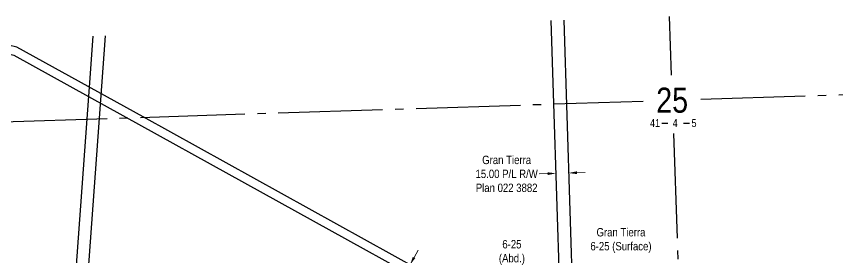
# Model space of a CAD drawing. Extents: x 670596 to 687743, y 5824540 to 5836613.
# Drawn here: x 672368 to 673351, y 5826164 to 5826453 of the extents above; entities that cross this region are included whole.
import ezdxf
from ezdxf.enums import TextEntityAlignment as Align

# ---------------------------------------------------------------- set-up
doc = ezdxf.new("R2010")
doc.units = 0
doc.header["$LTSCALE"] = 5
doc.header["$PDSIZE"] = 0.5
doc.linetypes.add('foc-QUARTERLINE', pattern=[33, 25, -3, 2, -3])
doc.layers.get('Defpoints').update_dxf_attribs({"color": 9})
for name, color, linetype in [('10', 1, 'Continuous'), ('9', 3, 'Continuous'), ('F-RW', 190, 'Continuous'), ('L-QSEC', 8, 'foc-QUARTERLINE'), ('L-SECLBL', 7, 'Continuous')]:
    doc.layers.add(name, color=color, linetype=linetype)
doc.layers.add('F-RW-T', color=190, linetype='Continuous', lineweight=9)
doc.layers.add('F-WS-T', color=190, linetype='Continuous', lineweight=9)
doc.styles.add('80CG', font='ARIALN.TTF', dxfattribs={"height": 10})
doc.styles.add('80L', font='ARIALN.TTF', dxfattribs={"height": 10})
doc.styles.add('SIMPLEX', font='ARIALN.TTF')
doc.dimstyles.new('Compass 5 000', dxfattribs={"dimscale": 5, "dimtxt": 9, "dimasz": 2, "dimexe": 0.2, "dimexo": 0.0625, "dimgap": 0.5, "dimtad": 0, "dimtih": 1, "dimtoh": 1, "dimzin": 0, "dimdsep": 46, "dimtxsty": '80CG', "dimcen": 0.1, "dimse1": 1, "dimse2": 1, "dimclrd": 256, "dimclrt": 256, "dimaunit": 1, "dimadec": 4, "dimazin": 0, "dimtfac": 0.06, "dimtofl": 0, "dimtmove": 0, "dimatfit": 1, "dimfxl": 0.2, "dimtolj": 1, "dimtzin": 0, "dimlwd": -1, "dimarcsym": 0})

# ---------------------------------------------------------------- blocks, each defined once
blk = doc.blocks.new('L-SECLBL')
at = {"layer": '9', "color": 7}
for p, q in [((-5.08, -27.83), (-12.29, -27.83)), ((20.7, -27.83), (13.5, -27.83))]:
    blk.add_line(p, q, dxfattribs=at)
at = {"layer": '10', "color": 2, "style": 'SIMPLEX'}
blk.add_attdef('SEC', text='', height=30, dxfattribs=at).set_placement((0, 0), align=Align.MIDDLE)
at = {"layer": '10', "color": 5, "style": '80L'}
blk.add_attdef('TWP', text='', height=9.5, dxfattribs=at).set_placement((-14.43, -27.37), align=Align.MIDDLE_RIGHT)
blk.add_attdef('RGE', text='', height=9.5, dxfattribs=at).set_placement((3.62, -27.37), align=Align.MIDDLE_CENTER)
blk.add_attdef('MER', text='', height=9.5, dxfattribs=at).set_placement((23.17, -27.37), align=Align.MIDDLE_LEFT)
blk = doc.blocks.new('*D786')
at = {"layer": 'Defpoints', "color": 0, "transparency": 16777216}
for p in [(672436.31, 5826108.57), (672451.23, 5826107.07), (672451.26, 5826107.48)]:
    blk.add_point(p, dxfattribs=at)
at = {"layer": 'F-RW-T', "transparency": 16777216}
for p, q in [((672426.31, 5826108.9), (672416.34, 5826109.63)), ((672461.21, 5826106.34), (672471.18, 5826105.61))]:
    blk.add_line(p, q, dxfattribs=at)
for points in [[(672426.43, 5826110.56), (672426.19, 5826107.24), (672436.28, 5826108.17)], [(672461.33, 5826108), (672461.08, 5826104.68), (672451.23, 5826107.07)]]:
    blk.add_solid(points, dxfattribs=at)
at = {"layer": 'F-RW-T', "transparency": 16777216, "insert": (672510.26, 5826105.61), "char_height": 10, "attachment_point": 5, "style": '80CG'}
blk.add_mtext('\\A1;Gran Tierra\\P15.00 P/L R/W\\PPlan 962 2058', dxfattribs=at)
blk = doc.blocks.new('*D792')
at = {"layer": 'Defpoints', "color": 0, "transparency": 16777216}
for p in [(672846.59, 5826151.66), (672834.4, 5826146.92), (672841.73, 5826142.86)]:
    blk.add_point(p, dxfattribs=at)
at = {"layer": 'F-RW-T', "transparency": 16777216}
for p, q in [((672844.11, 5826164.47), (672848.95, 5826173.22)), ((672829.56, 5826138.17), (672824.72, 5826129.42)), ((672824.72, 5826129.42), (672814.72, 5826129.42))]:
    blk.add_line(p, q, dxfattribs=at)
for points in [[(672842.65, 5826165.27), (672845.57, 5826163.66), (672839.27, 5826155.72)], [(672828.1, 5826138.98), (672831.02, 5826137.36), (672834.4, 5826146.92)]]:
    blk.add_solid(points, dxfattribs=at)
at = {"layer": 'F-RW-T', "transparency": 16777216, "insert": (672775.63, 5826129.42), "char_height": 10, "attachment_point": 5, "style": '80CG'}
blk.add_mtext('\\A1;PMC\\P10.06 P/L R/W\\PPlan 6050 MC', dxfattribs=at)
blk = doc.blocks.new('*D793')
at = {"layer": 'Defpoints', "color": 0, "transparency": 16777216}
for p in [(673014.06, 5826265.04), (673014.57, 5826249.09), (673029.55, 5826249.57)]:
    blk.add_point(p, dxfattribs=at)
at = {"layer": 'F-RW-T', "transparency": 16777216}
for p, q in [((673004.07, 5826264.72), (672994.07, 5826264.4)), ((673039.03, 5826265.85), (673049.03, 5826266.17))]:
    blk.add_line(p, q, dxfattribs=at)
for points in [[(673004.01, 5826266.39), (673004.12, 5826263.06), (673014.06, 5826265.04)], [(673038.98, 5826267.51), (673039.08, 5826264.18), (673029.04, 5826265.53)]]:
    blk.add_solid(points, dxfattribs=at)
at = {"layer": 'F-RW-T', "transparency": 16777216, "insert": (672954.99, 5826264.4), "char_height": 10, "attachment_point": 5, "style": '80CG'}
blk.add_mtext('\\A1;Gran Tierra\\P15.00 P/L R/W\\PPlan 022 3882', dxfattribs=at)

msp = doc.modelspace()

# ---------------------------------------------------------------- linework, layer by layer
at = {"layer": 'F-RW', "flags": 128}
for points in [[(673250.581, 5825550.279), (673242.468, 5825573.68), (673177.576, 5825681.136), (673024.606, 5825934.55), (673018.493, 5826127.073), (673011.386, 5826348.362), (673008.238, 5826447.731)], [(673023.239, 5826448.244), (673034.144, 5826106.324), (673039.485, 5825938.932), (673176.452, 5825712.021), (673236.686, 5825612.272), (673256.131, 5825580.187), (673266.286, 5825550.798), (673250.581, 5825550.279)], [(672459.637, 5826428.987), (672455.159, 5826368.005), (672452.553, 5826330.376), (672409.277, 5825739.361), (672424.345, 5825739.912), (672467.62, 5826330.857), (672474.827, 5826429.506)]]:
    msp.add_lwpolyline(points, dxfattribs=at)
msp.add_lwpolyline([(672348.789, 5826410.317), (672365.041, 5826406.302), (672454.337, 5826356.954), (672909.944, 5826105.117), (673025.261, 5825914.018), (673178.324, 5825660.458), (673233.328, 5825569.327), (673240.05, 5825549.932), (673250.581, 5825550.279), (673242.468, 5825573.68), (673177.576, 5825681.136), (673024.606, 5825934.55), (672917.157, 5826112.617), (672519.758, 5826332.509), (672368.749, 5826415.746), (672348.405, 5826420.772)], close=True, dxfattribs=at)
at = {"layer": 'L-QSEC', "flags": 128}
for points in [[(673149.424, 5826452.595), (673151.976, 5826382.539)], [(673187.53, 5826353.669), (673954.303, 5826378.429)], [(672351.781, 5826326.682), (673118.283, 5826351.433)], [(673154.523, 5826312.586), (673182.358, 5825548.292)]]:
    msp.add_lwpolyline(points, dxfattribs=at)

# ---------------------------------------------------------------- block references
at = {"layer": 'L-SECLBL', "color": 3}
msp.add_blockref('L-SECLBL', (673153.068, 5826352.556), dxfattribs=at).add_auto_attribs({'SEC': '25', 'TWP': '41', 'RGE': '4', 'MER': '5'})

# ---------------------------------------------------------------- texts
at = {"layer": 'F-WS-T', "char_height": 10, "attachment_point": 5, "style": '80CG'}
for s, insert, width in [('\\A1;Gran Tierra\\P6-25 (Surface)', (673091.814, 5826184.869), 72.62387), ('\\A1;6-25\\P(Abd.)', (672961.261, 5826170.537), 30.59795)]:
    msp.add_mtext(s, dxfattribs=dict(at, insert=insert, width=width))

# ---------------------------------------------------------------- dimensions: what is measured, and where the dimension line sits
at = {"layer": 'F-RW-T', "color": 5}
for base, p1, p2, angle, text, picture, middle in [((673014.062, 5826265.045), (673029.549, 5826249.568), (673014.574, 5826249.087), 181.8395, 'Gran Tierra\\P15.00 P/L R/W\\PPlan 022 3882', '*D793', (672954.986, 5826264.403)), ((672451.232, 5826107.073), (672436.312, 5826108.571), (672451.262, 5826107.476), 355.811697, 'Gran Tierra\\P15.00 P/L R/W\\PPlan 962 2058', '*D786', (672510.265, 5826105.612))]:
    dim = msp.add_linear_dim(base=base, p1=p1, p2=p2, angle=angle, text=text, dimstyle='Compass 5 000', dxfattribs=at)
    dim.commit()
    dim.dimension.update_dxf_attribs({"geometry": picture, "text_midpoint": middle, "dimtype": 161})
dim = msp.add_aligned_dim(p1=(672846.594, 5826151.662), p2=(672841.726, 5826142.865), distance=-8.374, text='PMC\\P10.06 P/L R/W\\PPlan 6050 MC', dimstyle='Compass 5 000', dxfattribs=at)
dim.commit()
dim.dimension.update_dxf_attribs({"geometry": '*D792', "text_midpoint": (672775.63, 5826129.42)})

doc.saveas('drawing.dxf')
